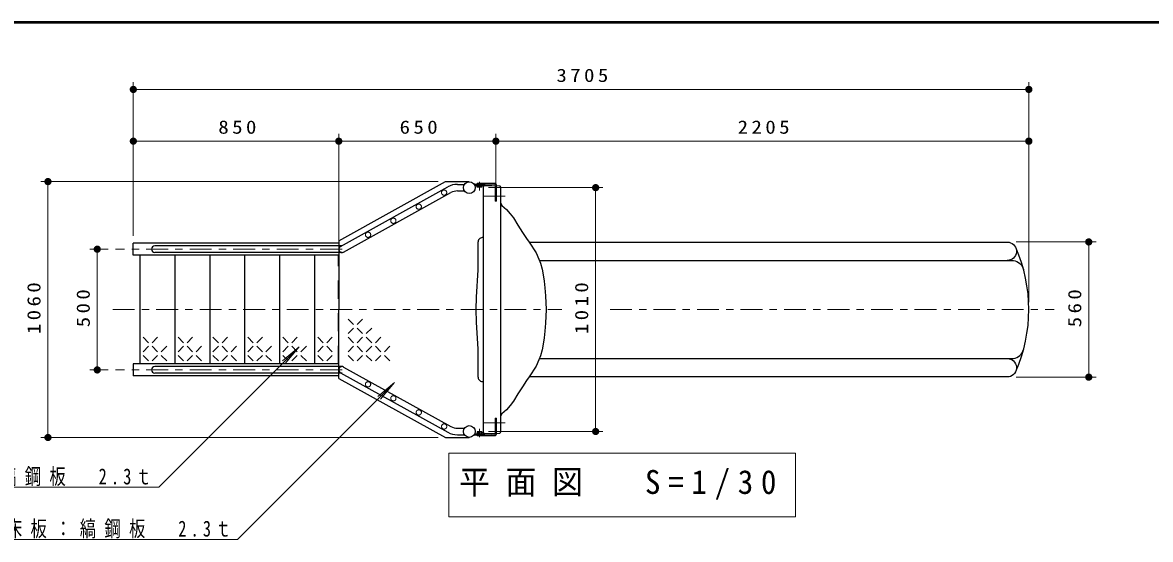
# Model space of a CAD drawing. Units: millimetres on the paper, scale 1:30. Extents: x -365 to 0, y -47 to 257.
# Drawn here: x -286.2 to -130.7, y 185.6 to 257 of the extents above; entities that cross this region are included whole.
import ezdxf

# ---------------------------------------------------------------- set-up
doc = ezdxf.new("R2010")
doc.units = ezdxf.units.MM
for name, pattern in [('USER1', [4.5, 2.5, -2]), ('USER2', [6, 3, -1, 1, -1]), ('USER3', [8, 3, -1, 1, -1, 1, -1])]:
    doc.linetypes.add(name, pattern=pattern)
doc.layers.add('LY_1', color=7, linetype='Continuous', lineweight=13)
doc.layers.add('LY_2', color=7, linetype='Continuous', lineweight=13)
doc.styles.add('ＭＳ ゴシック', font='')
doc.styles.get('ＭＳ ゴシック').set_extended_font_data('MS Gothic')

# ---------------------------------------------------------------- blocks, each defined once
blk = doc.blocks.new('filled_dot')
at = {"color": 0, "linetype": 'Continuous', "lineweight": -2, "const_width": 1.25}
blk.add_lwpolyline([(-0.625, 0, 1), (0.625, 0, 1)], format="xyb", close=True, dxfattribs=at)

msp = doc.modelspace()

# ---------------------------------------------------------------- linework, layer by layer
at = {"layer": 'LY_1'}
for p, q in [((-270.953, 227.541), (-270.953, 248.765)), ((-270.953, 247.765), (-147.453, 247.765)), ((-147.453, 218.378), (-147.453, 248.765)), ((-270.953, 227.541), (-270.953, 241.62)), ((-242.62, 226.574), (-242.62, 241.62)), ((-220.953, 234.708), (-220.953, 241.62)), ((-147.453, 218.374), (-147.453, 241.62)), ((-270.953, 240.62), (-242.62, 240.62)), ((-242.62, 240.62), (-220.953, 240.62)), ((-220.953, 240.62), (-147.453, 240.62)), ((-228.897, 235.041), (-283.725, 235.041)), ((-282.725, 199.708), (-282.725, 235.041)), ((-223.647, 234.5), (-223.532, 234.5)), ((-222.878, 234.5), (-222.763, 234.5)), ((-221.953, 234.208), (-206.193, 234.208)), ((-207.193, 234.208), (-207.193, 200.541)), ((-274.417, 225.708), (-276.929, 225.708)), ((-275.929, 209.041), (-275.929, 225.708)), ((-149.188, 226.708), (-138.19, 226.708)), ((-139.19, 226.708), (-139.19, 208.041)), ((-240.577, 215.3), (-241.327, 216.05)), ((-240.577, 214.8), (-241.327, 214.05)), ((-239.327, 216.05), (-240.077, 215.3)), ((-239.327, 214.05), (-240.077, 214.8)), ((-238.077, 214.8), (-238.827, 214.05)), ((-268.852, 212.8), (-269.602, 213.55)), ((-267.602, 213.55), (-268.352, 212.8)), ((-264.037, 212.8), (-264.787, 213.55)), ((-262.787, 213.55), (-263.537, 212.8)), ((-259.223, 212.8), (-259.973, 213.55)), ((-257.973, 213.55), (-258.723, 212.8)), ((-254.408, 212.8), (-255.158, 213.55)), ((-253.158, 213.55), (-253.908, 212.8)), ((-249.593, 212.8), (-250.343, 213.55)), ((-248.343, 213.55), (-249.093, 212.8)), ((-244.778, 212.8), (-245.528, 213.55)), ((-243.528, 213.55), (-244.278, 212.8)), ((-240.577, 212.8), (-241.327, 213.55)), ((-239.327, 213.55), (-240.077, 212.8)), ((-238.077, 212.8), (-238.827, 213.55)), ((-236.827, 213.55), (-237.577, 212.8)), ((-268.852, 212.3), (-269.602, 211.55)), ((-267.602, 211.55), (-268.352, 212.3)), ((-267.452, 192.845), (-248.09, 212.207)), ((-266.352, 212.3), (-267.102, 211.55)), ((-264.037, 212.3), (-264.787, 211.55)), ((-262.787, 211.55), (-263.537, 212.3)), ((-261.537, 212.3), (-262.287, 211.55)), ((-259.223, 212.3), (-259.973, 211.55)), ((-257.973, 211.55), (-258.723, 212.3)), ((-256.723, 212.3), (-257.473, 211.55)), ((-254.408, 212.3), (-255.158, 211.55)), ((-253.158, 211.55), (-253.908, 212.3)), ((-251.908, 212.3), (-252.658, 211.55)), ((-248.09, 212.207), (-250.388, 210.279)), ((-249.593, 212.3), (-250.343, 211.55)), ((-248.09, 212.207), (-250.018, 209.909)), ((-248.343, 211.55), (-249.093, 212.3)), ((-247.093, 212.3), (-247.843, 211.55)), ((-244.778, 212.3), (-245.528, 211.55)), ((-243.528, 211.55), (-244.278, 212.3)), ((-240.577, 212.3), (-241.327, 211.55)), ((-239.327, 211.55), (-240.077, 212.3)), ((-238.077, 212.3), (-238.827, 211.55)), ((-236.827, 211.55), (-237.577, 212.3)), ((-235.577, 212.3), (-236.327, 211.55)), ((-268.852, 210.3), (-269.602, 211.05)), ((-267.602, 211.05), (-268.352, 210.3)), ((-266.352, 210.3), (-267.102, 211.05)), ((-264.037, 210.3), (-264.787, 211.05)), ((-262.787, 211.05), (-263.537, 210.3)), ((-261.537, 210.3), (-262.287, 211.05)), ((-259.223, 210.3), (-259.973, 211.05)), ((-257.973, 211.05), (-258.723, 210.3)), ((-256.723, 210.3), (-257.473, 211.05)), ((-254.408, 210.3), (-255.158, 211.05)), ((-253.158, 211.05), (-253.908, 210.3)), ((-251.908, 210.3), (-252.658, 211.05)), ((-249.593, 210.3), (-250.343, 211.05)), ((-248.343, 211.05), (-249.093, 210.3)), ((-247.093, 210.3), (-247.843, 211.05)), ((-244.778, 210.3), (-245.528, 211.05)), ((-243.528, 211.05), (-244.278, 210.3)), ((-240.577, 210.3), (-241.327, 211.05)), ((-239.327, 211.05), (-240.077, 210.3)), ((-238.077, 210.3), (-238.827, 211.05)), ((-236.827, 211.05), (-237.577, 210.3)), ((-235.577, 210.3), (-236.327, 211.05)), ((-274.417, 209.041), (-276.929, 209.041)), ((-256.591, 185.634), (-234.939, 207.286)), ((-234.939, 207.286), (-237.237, 205.358)), ((-234.939, 207.286), (-236.867, 204.988)), ((-149.188, 208.041), (-138.19, 208.041)), ((-228.897, 199.708), (-283.725, 199.708)), ((-221.953, 200.541), (-206.193, 200.541)), ((-227.437, 197.566), (-227.437, 188.766)), ((-179.637, 197.566), (-227.437, 197.566)), ((-179.637, 188.766), (-179.637, 197.566)), ((-309.706, 192.845), (-267.452, 192.845)), ((-227.437, 188.766), (-179.637, 188.766)), ((-298.722, 185.634), (-256.591, 185.634))]:
    msp.add_line(p, q, dxfattribs=at)
at = {"layer": 'LY_1', "lineweight": 25}
for p, q in [((-242.62, 226.874), (-227.897, 235.041)), ((-227.897, 235.041), (-224.62, 235.041)), ((-242.393, 226.1), (-227.591, 234.311)), ((-241.947, 225.311), (-227.151, 233.518)), ((-226.239, 234.661), (-225.291, 234.661)), ((-226.239, 233.754), (-225.291, 233.754)), ((-223.953, 234.668), (-222.538, 234.668)), ((-223.872, 234.518), (-222.538, 234.518)), ((-223.532, 234.251), (-223.532, 234.518)), ((-222.878, 234.251), (-223.532, 234.251)), ((-223.372, 234.251), (-223.372, 234.518)), ((-223.038, 234.251), (-223.038, 234.518)), ((-222.878, 234.251), (-222.878, 234.518)), ((-222.538, 234.668), (-222.538, 234.518)), ((-222.717, 227.324), (-222.717, 207.42)), ((-242.62, 226.541), (-270.953, 226.541)), ((-270.953, 224.874), (-270.953, 226.541)), ((-242.167, 226.161), (-267.99, 226.161)), ((-242.62, 226.874), (-242.62, 217.374)), ((-242.62, 224.874), (-270.953, 224.874)), ((-270.003, 209.874), (-270.003, 224.874)), ((-242.167, 225.254), (-267.99, 225.254)), ((-265.188, 209.874), (-265.188, 224.874)), ((-260.373, 209.874), (-260.373, 224.874)), ((-255.558, 209.874), (-255.558, 224.874)), ((-250.743, 209.874), (-250.743, 224.874)), ((-245.928, 209.874), (-245.928, 224.874)), ((-242.62, 207.874), (-242.62, 217.374)), ((-270.953, 209.874), (-270.953, 208.208)), ((-242.62, 209.874), (-270.953, 209.874)), ((-242.167, 209.494), (-267.99, 209.494)), ((-242.167, 208.588), (-267.99, 208.588)), ((-242.393, 208.648), (-227.591, 200.438)), ((-241.947, 209.438), (-227.151, 201.23)), ((-242.62, 208.208), (-270.953, 208.208)), ((-242.62, 207.874), (-227.897, 199.708)), ((-226.239, 200.994), (-225.291, 200.994)), ((-227.897, 199.708), (-224.62, 199.708)), ((-226.239, 200.088), (-225.291, 200.088)), ((-223.953, 200.081), (-222.538, 200.081)), ((-223.872, 200.231), (-222.538, 200.231)), ((-222.878, 200.498), (-223.532, 200.498)), ((-223.532, 200.498), (-223.532, 200.231)), ((-223.372, 200.498), (-223.372, 200.231)), ((-223.038, 200.498), (-223.038, 200.231)), ((-222.878, 200.498), (-222.878, 200.231)), ((-222.538, 200.081), (-222.538, 200.231))]:
    msp.add_line(p, q, dxfattribs=at)
at = {"layer": 'LY_1', "linetype": 'USER3'}
for p, q in [((-223.205, 235.011), (-223.205, 233.824)), ((-223.553, 234.818), (-223.553, 234.668)), ((-223.553, 234.818), (-221.12, 234.818)), ((-223.553, 234.668), (-221.112, 234.668)), ((-221.037, 234.593), (-221.037, 232.347)), ((-220.887, 234.593), (-220.887, 232.347)), ((-220.887, 232.347), (-221.037, 232.347)), ((-221.037, 200.156), (-221.037, 202.402)), ((-220.887, 202.402), (-221.037, 202.402)), ((-220.887, 200.156), (-220.887, 202.402)), ((-223.205, 199.738), (-223.205, 200.925)), ((-223.553, 199.931), (-223.553, 200.081)), ((-223.553, 200.081), (-221.112, 200.081)), ((-223.553, 199.931), (-221.12, 199.931))]:
    msp.add_line(p, q, dxfattribs=at)
at = {"layer": 'LY_1', "linetype": 'USER1'}
for p, q in [((-221.02, 234.452), (-221.02, 232.355)), ((-220.887, 234.446), (-220.887, 232.355)), ((-220.887, 232.355), (-221.02, 232.355)), ((-242.697, 209.874), (-242.697, 224.874)), ((-242.62, 209.874), (-242.62, 224.874)), ((-220.887, 202.391), (-221.02, 202.391)), ((-221.02, 200.3), (-221.02, 202.391)), ((-220.887, 200.304), (-220.887, 202.391))]:
    msp.add_line(p, q, dxfattribs=at)
at = {"layer": 'LY_1', "linetype": 'USER2'}
for p, q in [((-219.682, 233.024), (-223.244, 233.024)), ((-242.167, 225.708), (-273.417, 225.708)), ((-273.787, 217.374), (-211.84, 217.374)), ((-205.199, 217.374), (-143.981, 217.374)), ((-242.167, 209.041), (-273.417, 209.041)), ((-219.682, 201.724), (-223.244, 201.724))]:
    msp.add_line(p, q, dxfattribs=at)
at = {"layer": 'LY_1', "lineweight": 25}
msp.add_lwpolyline([(-223.428, 211.887), (-223.428, 208.117), (-223.416, 207.995), (-223.384, 207.876), (-223.331, 207.765), (-223.26, 207.665), (-223.172, 207.579), (-223.071, 207.51), (-222.958, 207.459), (-222.839, 207.429), (-222.717, 207.42), (-222.717, 200.469), (-222.713, 200.44), (-222.705, 200.413), (-222.691, 200.387), (-222.674, 200.364), (-222.652, 200.344), (-222.628, 200.328), (-222.601, 200.317), (-222.572, 200.311), (-222.543, 200.31), (-221.505, 200.282), (-220.471, 200.319), (-220.407, 200.329), (-220.352, 200.361), (-220.312, 200.412), (-220.293, 200.474), (-220.293, 234.275), (-220.297, 234.304), (-220.306, 234.332), (-220.32, 234.358), (-220.338, 234.381), (-220.36, 234.4), (-220.386, 234.415), (-220.413, 234.425), (-220.442, 234.43), (-220.471, 234.429), (-221.505, 234.472), (-222.543, 234.439), (-222.607, 234.43), (-222.662, 234.397), (-222.7, 234.346), (-222.717, 234.284), (-222.717, 227.324), (-222.839, 227.317), (-222.959, 227.288), (-223.071, 227.239), (-223.173, 227.17), (-223.261, 227.084), (-223.333, 226.984), (-223.385, 226.873), (-223.417, 226.754), (-223.428, 226.632), (-223.428, 222.866), (-223.661, 219.096), (-223.727, 217.374), (-223.661, 215.653)], close=True, dxfattribs=at)
for points in [[(-220.298, 232.137), (-220.111, 231.758), (-219.48, 231.211), (-218.965, 230.612), (-218.521, 230.018), (-217.912, 229.013), (-217.295, 228.03), (-216.748, 227.174), (-216.35, 226.674), (-215.405, 225.186), (-215.008, 224.326), (-214.806, 223.76), (-214.577, 222.95), (-214.414, 222.174), (-214.306, 221.299), (-214.203, 220.354), (-214.095, 219.25), (-214.002, 217.374), (-214.095, 215.499), (-214.203, 214.395), (-214.306, 213.45), (-214.414, 212.575), (-214.577, 211.799), (-214.806, 210.989), (-215.008, 210.423), (-215.405, 209.563), (-216.35, 208.075), (-216.748, 207.575), (-217.295, 206.719), (-217.912, 205.736), (-218.521, 204.731), (-218.965, 204.137), (-219.48, 203.538), (-220.111, 202.99), (-220.298, 202.612)], [(-216.361, 226.691), (-150.421, 226.691), (-150.188, 226.669), (-149.963, 226.605), (-149.753, 226.501), (-149.566, 226.36), (-149.408, 226.186), (-149.285, 225.987), (-149.2, 225.769), (-149.157, 225.538), (-149.157, 225.304), (-149.2, 225.074), (-149.285, 224.855), (-149.408, 224.656), (-149.566, 224.483), (-149.753, 224.341), (-149.963, 224.237), (-150.188, 224.173), (-150.421, 224.151)], [(-214.917, 224.151), (-149.821, 224.151), (-149.576, 224.133), (-149.336, 224.08), (-149.106, 223.993), (-148.892, 223.873), (-148.697, 223.724), (-148.525, 223.548), (-148.381, 223.349), (-148.267, 223.131), (-148.186, 222.9)], [(-214.916, 210.604), (-149.821, 210.604), (-149.576, 210.622), (-149.336, 210.675), (-149.106, 210.763), (-148.892, 210.882), (-148.697, 211.031), (-148.525, 211.207), (-148.381, 211.406), (-148.267, 211.624), (-148.186, 211.856)], [(-150.421, 210.604), (-150.188, 210.583), (-149.963, 210.519), (-149.753, 210.414), (-149.566, 210.273), (-149.408, 210.1), (-149.285, 209.901), (-149.2, 209.682), (-149.157, 209.452), (-149.157, 209.217), (-149.2, 208.987), (-149.285, 208.768), (-149.408, 208.569), (-149.566, 208.396), (-149.753, 208.255), (-149.963, 208.15), (-150.188, 208.086), (-150.421, 208.064), (-216.357, 208.064)]]:
    msp.add_lwpolyline(points, dxfattribs=at)
for centre in [(-224.62, 234.208), (-224.62, 200.541)]:
    msp.add_circle(centre, 0.81, dxfattribs=at)
at = {"layer": 'LY_1', "linetype": 'USER1'}
for centre in [(-228.088, 233.518), (-231.585, 231.577), (-235.092, 229.632), (-238.581, 227.697), (-238.581, 207.052), (-235.092, 205.117), (-231.585, 203.172), (-228.088, 201.231)]:
    msp.add_circle(centre, 0.362, dxfattribs=at)
at = {"layer": 'LY_1', "lineweight": 25}
for centre, radius, start, end in [((-226.239, 231.874), 2.787, 90, 119.01753), ((-226.239, 231.874), 1.88, 90, 119.01753), ((-267.99, 225.708), 0.453, 90, 270), ((-242.167, 225.708), 0.453, 120, 299.01753), ((-168.62, 217.378), 21.167, 336.15553, 23.84447), ((-267.99, 209.041), 0.453, 90, 270), ((-242.167, 209.041), 0.453, 60.98247, 240), ((-226.239, 202.874), 1.88, 240.98247, 270), ((-226.239, 202.874), 2.787, 240.98247, 270)]:
    msp.add_arc(centre, radius, start, end, dxfattribs=at)
at = {"layer": 'LY_1', "linetype": 'USER3'}
for centre, radius, start, end in [((-221.112, 234.593), 0.225, 0, 90), ((-221.112, 234.593), 0.075, 0, 90), ((-221.112, 200.156), 0.225, 270, 0), ((-221.112, 200.156), 0.075, 270, 0)]:
    msp.add_arc(centre, radius, start, end, dxfattribs=at)
at = {"layer": 'LY_2', "lineweight": 50}
msp.add_line((0, 257), (-365, 257), dxfattribs=at)

# ---------------------------------------------------------------- block references
at = {"layer": 'LY_1', "xscale": 0.4, "yscale": 0.4}
for p in [(-270.953, 247.765), (-270.953, 240.62), (-242.62, 240.62), (-220.953, 240.62)]:
    msp.add_blockref('filled_dot', p, dxfattribs=at)
for p, rotation in [((-147.453, 247.765), 180), ((-242.62, 240.62), 180), ((-220.953, 240.62), 180), ((-147.453, 240.62), 180), ((-282.725, 235.041), 270), ((-207.193, 234.208), 270), ((-139.19, 226.708), 270), ((-275.929, 225.708), 270), ((-275.929, 209.041), 90), ((-139.19, 208.041), 90), ((-207.193, 200.541), 90), ((-282.725, 199.708), 90)]:
    msp.add_blockref('filled_dot', p, dxfattribs=dict(at, rotation=rotation))

# ---------------------------------------------------------------- texts
at = {"layer": 'LY_1', "style": 'ＭＳ ゴシック'}
for s, insert, char_height, attachment_point in [('\\T1.33;\\W1.15;3705', (-208.794, 248.765), 1.833, 8), ('\\T1.33;\\W1.15;850', (-256.371, 241.62), 1.833, 8), ('\\T1.33;\\W1.15;650', (-231.371, 241.62), 1.833, 8), ('\\T1.33;\\W1.15;2205', (-183.794, 241.62), 1.833, 8), ('\\T1.51;\\W0.75;階段踏み板：縞鋼板\u30002.3ｔ', (-309.706, 192.995), 2.199, 7), ('\\T1.5;\\W0.95;平面図\u3000S=1/30', (-226.037, 193.166), 3.299, 4), ('\\T1.51;\\W0.75;踊り場床板：縞鋼板\u30002.3ｔ', (-298.722, 185.784), 2.199, 7)]:
    msp.add_mtext(s, dxfattribs=dict(at, insert=insert, char_height=char_height, attachment_point=attachment_point))
at = {"layer": 'LY_1', "char_height": 1.833, "attachment_point": 8, "rotation": 90, "style": 'ＭＳ ゴシック'}
for s, insert in [('\\T1.33;\\W1.15;1060', (-283.725, 217.796)), ('\\T1.33;\\W1.15;1010', (-208.193, 217.798)), ('\\T1.33;\\W1.15;500', (-276.929, 217.791)), ('\\T1.33;\\W1.15;560', (-140.19, 217.79))]:
    msp.add_mtext(s, dxfattribs=dict(at, insert=insert))

doc.saveas('drawing.dxf')
